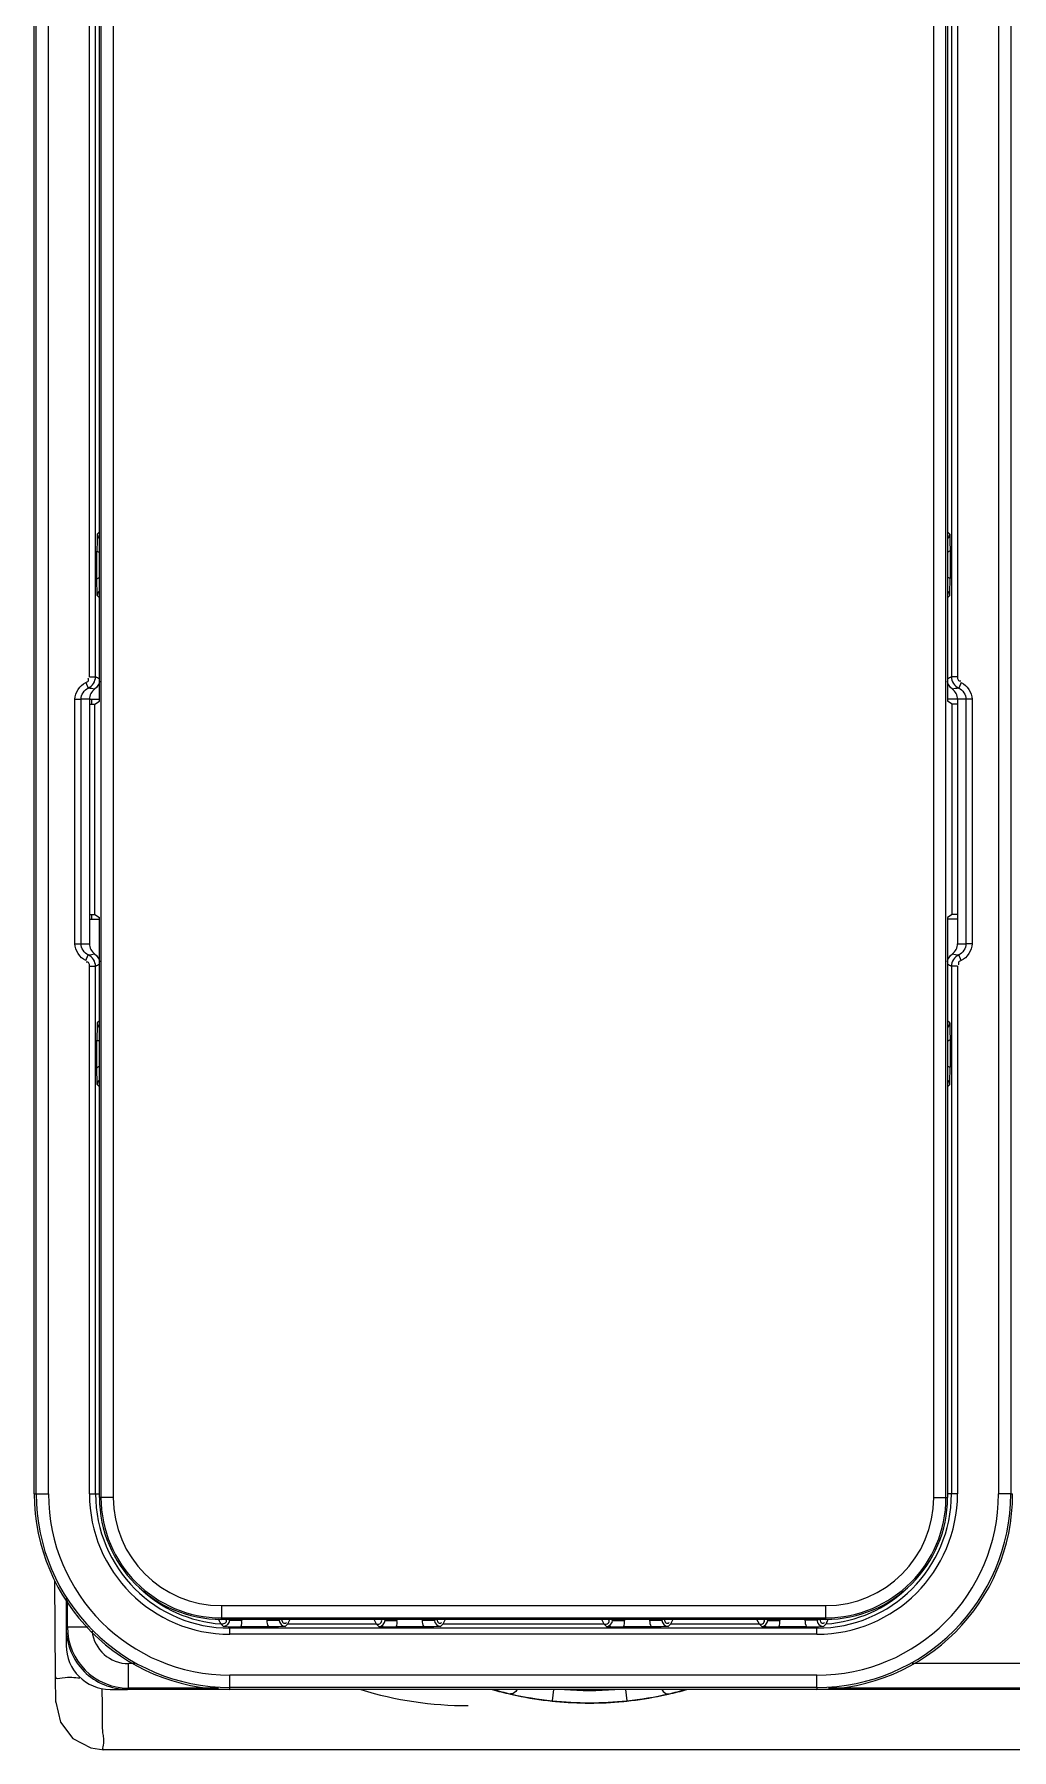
# Model space of a CAD drawing. Header units: millimetres. Extents: x 473 to 3963, y -1329 to 3488.
# Drawn here: x 1835.8 to 1875.8, y -99.5 to -29.3 of the extents above; entities that cross this region are included whole.
import ezdxf

# ---------------------------------------------------------------- set-up
doc = ezdxf.new("R2010")
doc.units = ezdxf.units.MM
doc.header["$LTSCALE"] = 392.37
doc.layers.get('0').update_dxf_attribs({"linetype": 'CONTINUOUS'})

msp = doc.modelspace()

# ---------------------------------------------------------------- linework, layer by layer
at = {"linetype": 'Continuous'}
for p, q in [((1838.511, -56.571), (1838.511, 49.153)), ((1838.512, -56.571), (1838.512, 49.153)), ((1838.574, 49.153), (1838.574, -89.147)), ((1839.074, 49.153), (1839.074, -89.147)), ((1872.622, -89.147), (1872.622, 49.153)), ((1873.122, -89.147), (1873.122, 49.153)), ((1873.185, 49.153), (1873.185, -56.571)), ((1873.185, 49.153), (1873.185, -56.571)), ((1835.848, -88.997), (1835.848, 49.003)), ((1835.928, -88.997), (1835.928, 49.003)), ((1836.427, -88.997), (1836.427, 49.003)), ((1838.103, -55.583), (1838.103, 49.003)), ((1838.352, -55.583), (1838.352, 49.003)), ((1873.344, 49.003), (1873.344, -55.583)), ((1873.594, 49.003), (1873.594, -55.583)), ((1875.269, 49.003), (1875.269, -88.997)), ((1875.768, 49.003), (1875.768, -88.997)), ((1838.511, -49.645), (1838.418, -49.739)), ((1873.279, -49.739), (1873.185, -49.645)), ((1838.409, -51.552), (1838.409, -50.443)), ((1873.287, -50.443), (1873.287, -51.552)), ((1838.418, -52.256), (1838.511, -52.35)), ((1873.185, -52.35), (1873.279, -52.256)), ((1837.954, -55.812), (1838.055, -56.04)), ((1838.103, -55.583), (1838.352, -55.583)), ((1873.594, -55.583), (1873.344, -55.583)), ((1873.743, -55.812), (1873.641, -56.04)), ((1837.508, -56.497), (1837.757, -56.497)), ((1837.508, -66.497), (1837.508, -56.497)), ((1837.757, -66.497), (1837.757, -56.497)), ((1838.098, -56.497), (1837.757, -56.497)), ((1838.098, -56.497), (1838.098, -56.699)), ((1838.098, -56.497), (1838.511, -56.497)), ((1838.098, -56.699), (1838.319, -56.699)), ((1838.098, -56.699), (1838.098, -65.295)), ((1838.201, -56.699), (1838.201, -56.497)), ((1838.319, -56.699), (1838.512, -56.571)), ((1838.319, -65.295), (1838.319, -56.699)), ((1873.598, -56.497), (1873.185, -56.497)), ((1873.378, -56.699), (1873.185, -56.571)), ((1873.598, -56.699), (1873.378, -56.699)), ((1873.378, -65.295), (1873.378, -56.699)), ((1873.598, -56.497), (1873.598, -56.699)), ((1873.939, -56.497), (1873.598, -56.497)), ((1873.598, -56.699), (1873.598, -65.295)), ((1874.189, -56.497), (1873.939, -56.497)), ((1873.939, -56.497), (1873.939, -66.497)), ((1874.189, -56.497), (1874.189, -66.497)), ((1838.098, -65.295), (1838.319, -65.295)), ((1838.098, -65.295), (1838.098, -65.497)), ((1838.098, -65.497), (1838.511, -65.497)), ((1838.098, -65.497), (1838.098, -66.497)), ((1838.201, -65.497), (1838.201, -65.295)), ((1838.319, -65.295), (1838.512, -65.424)), ((1838.511, -89.147), (1838.511, -65.424)), ((1838.512, -89.147), (1838.512, -65.424)), ((1873.378, -65.295), (1873.185, -65.424)), ((1873.185, -65.424), (1873.185, -89.147)), ((1873.185, -65.424), (1873.185, -89.147)), ((1873.598, -65.497), (1873.185, -65.497)), ((1873.598, -65.295), (1873.378, -65.295)), ((1873.598, -65.295), (1873.598, -65.497)), ((1873.598, -65.497), (1873.598, -66.497)), ((1837.508, -66.497), (1837.757, -66.497)), ((1837.757, -66.497), (1838.098, -66.497)), ((1873.598, -66.497), (1873.939, -66.497)), ((1874.189, -66.497), (1873.939, -66.497)), ((1837.954, -67.183), (1838.055, -66.954)), ((1873.743, -67.183), (1873.641, -66.954)), ((1838.103, -67.412), (1838.352, -67.412)), ((1838.103, -88.997), (1838.103, -67.412)), ((1838.352, -88.997), (1838.352, -67.412)), ((1873.344, -67.412), (1873.344, -88.997)), ((1873.594, -67.412), (1873.344, -67.412)), ((1873.594, -67.412), (1873.594, -88.997)), ((1838.511, -69.645), (1838.418, -69.739)), ((1873.279, -69.739), (1873.185, -69.645)), ((1838.409, -71.552), (1838.409, -70.443)), ((1873.287, -70.443), (1873.287, -71.552)), ((1838.418, -72.256), (1838.511, -72.35)), ((1873.185, -72.35), (1873.279, -72.256)), ((1835.848, -88.997), (1835.928, -88.997)), ((1835.928, -88.997), (1836.427, -88.997)), ((1838.103, -88.997), (1838.352, -88.997)), ((1838.352, -88.997), (1838.511, -88.997)), ((1873.344, -88.997), (1873.185, -88.997)), ((1873.594, -88.997), (1873.344, -88.997)), ((1875.768, -88.997), (1875.269, -88.997)), ((1875.768, -88.997), (1875.848, -88.997)), ((1838.511, -89.147), (1838.512, -89.147)), ((1838.574, -89.147), (1838.512, -89.147)), ((1839.074, -89.147), (1838.574, -89.147)), ((1872.622, -89.147), (1873.122, -89.147)), ((1873.122, -89.147), (1873.185, -89.147)), ((1873.185, -89.147), (1873.185, -89.147)), ((1836.72, -96.49), (1836.685, -92.541)), ((1837.152, -93.283), (1837.152, -94.445)), ((1837.152, -93.283), (1837.152, -94.494)), ((1837.201, -94.445), (1837.201, -93.361)), ((1843.498, -93.571), (1868.198, -93.571)), ((1843.498, -93.571), (1843.498, -94.071)), ((1868.198, -93.571), (1868.198, -94.071)), ((1837.148, -94.494), (1837.148, -95.197)), ((1837.152, -94.445), (1837.152, -94.494)), ((1837.201, -94.445), (1837.152, -94.494)), ((1837.152, -94.494), (1837.152, -94.494)), ((1837.201, -94.445), (1838.054, -94.445)), ((1843.498, -94.134), (1843.498, -94.071)), ((1843.498, -94.071), (1868.198, -94.071)), ((1868.198, -94.134), (1843.498, -94.134)), ((1868.198, -94.134), (1843.498, -94.134)), ((1843.498, -94.134), (1843.498, -94.134)), ((1843.804, -94.134), (1843.84, -94.171)), ((1843.84, -94.171), (1843.84, -94.134)), ((1843.84, -94.171), (1844.34, -94.171)), ((1843.848, -94.433), (1843.848, -94.493)), ((1867.848, -94.493), (1843.848, -94.493)), ((1843.848, -94.743), (1843.848, -94.493)), ((1845.403, -94.436), (1844.291, -94.436)), ((1844.34, -94.171), (1844.34, -94.134)), ((1845.357, -94.134), (1845.357, -94.178)), ((1845.857, -94.178), (1845.357, -94.178)), ((1845.857, -94.178), (1845.9, -94.134)), ((1845.857, -94.134), (1845.857, -94.178)), ((1846.107, -94.428), (1846.203, -94.331)), ((1846.301, -94.135), (1846.203, -94.331)), ((1849.843, -94.331), (1846.203, -94.331)), ((1849.843, -94.331), (1849.745, -94.135)), ((1849.843, -94.331), (1849.94, -94.428)), ((1850.146, -94.134), (1850.19, -94.178)), ((1850.19, -94.178), (1850.19, -94.134)), ((1850.19, -94.178), (1850.69, -94.178)), ((1851.753, -94.436), (1850.644, -94.436)), ((1850.69, -94.178), (1850.69, -94.134)), ((1851.707, -94.134), (1851.707, -94.178)), ((1852.207, -94.178), (1851.707, -94.178)), ((1852.207, -94.178), (1852.25, -94.134)), ((1852.207, -94.134), (1852.207, -94.178)), ((1852.457, -94.428), (1852.553, -94.331)), ((1852.651, -94.135), (1852.553, -94.331)), ((1859.143, -94.331), (1852.553, -94.331)), ((1859.143, -94.331), (1859.045, -94.135)), ((1859.143, -94.331), (1859.24, -94.428)), ((1859.446, -94.134), (1859.49, -94.178)), ((1859.49, -94.178), (1859.49, -94.134)), ((1859.49, -94.178), (1859.99, -94.178)), ((1861.053, -94.436), (1859.944, -94.436)), ((1859.99, -94.178), (1859.99, -94.134)), ((1861.007, -94.134), (1861.007, -94.178)), ((1861.507, -94.178), (1861.007, -94.178)), ((1861.507, -94.178), (1861.55, -94.134)), ((1861.507, -94.134), (1861.507, -94.178)), ((1861.757, -94.428), (1861.853, -94.331)), ((1861.951, -94.135), (1861.853, -94.331)), ((1865.493, -94.331), (1861.853, -94.331)), ((1865.493, -94.331), (1865.395, -94.135)), ((1865.493, -94.331), (1865.59, -94.428)), ((1865.796, -94.134), (1865.84, -94.178)), ((1865.84, -94.178), (1865.84, -94.134)), ((1865.84, -94.178), (1866.34, -94.178)), ((1867.405, -94.436), (1866.294, -94.436)), ((1866.34, -94.178), (1866.34, -94.134)), ((1867.357, -94.134), (1867.357, -94.171)), ((1867.857, -94.171), (1867.357, -94.171)), ((1867.848, -94.493), (1867.848, -94.433)), ((1867.848, -94.743), (1867.848, -94.493)), ((1867.857, -94.171), (1867.892, -94.134)), ((1867.857, -94.134), (1867.857, -94.171)), ((1868.198, -94.071), (1868.198, -94.134)), ((1868.198, -94.134), (1868.198, -94.134)), ((1868.24, -94.277), (1868.22, -94.318)), ((1867.848, -94.743), (1843.848, -94.743)), ((1839.962, -95.945), (1839.7, -95.945)), ((1839.7, -96.945), (1839.7, -95.945)), ((1884.206, -95.945), (1871.734, -95.945)), ((1836.729, -97.526), (1836.72, -96.49)), ((1867.848, -96.418), (1843.848, -96.418)), ((1843.848, -96.917), (1843.848, -96.418)), ((1867.848, -96.917), (1867.848, -96.418)), ((1836.729, -97.511), (1836.729, -97.526)), ((1838.948, -96.997), (1839.651, -96.997)), ((1839.7, -96.945), (1839.651, -96.994)), ((1839.651, -96.994), (1839.7, -96.994)), ((1839.651, -96.994), (1843.817, -96.994)), ((1839.651, -96.994), (1839.651, -96.994)), ((1843.38, -96.945), (1839.7, -96.945)), ((1839.7, -96.994), (1843.817, -96.994)), ((1867.848, -96.917), (1843.848, -96.917)), ((1843.848, -96.997), (1843.848, -96.917)), ((1867.848, -96.997), (1843.848, -96.997)), ((1857.073, -96.997), (1857.024, -97.464)), ((1860.024, -96.997), (1860.072, -97.464)), ((1867.848, -96.917), (1867.848, -96.997)), ((1867.879, -96.994), (1884.206, -96.994)), ((1867.88, -96.994), (1884.601, -96.994)), ((1884.206, -96.945), (1868.316, -96.945)), ((1838.685, -99.464), (1838.685, -99.464)), ((1962.148, -99.464), (1838.685, -99.464))]:
    msp.add_line(p, q, dxfattribs=at)
msp.add_lwpolyline([(1836.729, -97.526), (1836.914, -98.339), (1837.422, -99.002), (1838.159, -99.392), (1838.685, -99.464)], dxfattribs=at)
for centre, radius, start, end in [((1865.892, -50.426), 27.482, 178.5682, 180.0359), ((1845.805, -51.569), 27.483, 358.56821, 0.03589), ((1837.946, -56.499), 1.002, 55.66102, 66.08376), ((1873.75, -56.499), 1.002, 113.9235, 124.34736), ((1837.946, -66.496), 1.002, 293.9235, 304.34736), ((1873.75, -66.496), 1.002, 235.66102, 246.08376), ((1865.892, -70.426), 27.483, 178.56821, 180.03589), ((1845.805, -71.569), 27.483, 358.56821, 0.03589), ((1843.848, -88.997), 8, 180, 270), ((1843.848, -88.997), 7.92, 180, 270), ((1843.848, -88.997), 7.421, 180, 270), ((1843.848, -88.997), 5.746, 180, 270), ((1843.848, -88.997), 5.496, 180, 270), ((1867.848, -88.997), 8, 270, 360), ((1867.848, -88.997), 5.496, 270, 360), ((1867.848, -88.997), 7.92, 270, 360), ((1867.848, -88.997), 5.746, 270, 360), ((1867.848, -88.997), 7.421, 270, 360), ((1843.498, -89.147), 4.987, 180, 270), ((1843.498, -89.147), 4.987, 180, 270), ((1843.498, -89.147), 4.924, 180, 270), ((1843.498, -89.147), 4.424, 180, 270), ((1868.198, -89.147), 4.987, 270, 0), ((1868.198, -89.147), 4.987, 270, 360), ((1868.198, -89.147), 4.924, 270, 360), ((1868.198, -89.147), 4.424, 270, 360), ((1843.848, -88.997), 5.334, 225.69986, 265.99776), ((1867.848, -88.997), 5.334, 274.00224, 314.30021), ((1839.651, -94.494), 2.5, 179.99836, 270.00164), ((1839.701, -94.445), 2.5, 180.00626, 269.99374), ((1839.7, -94.445), 1.5, 186.51373, 270.00435), ((1854.244, -83.785), 15.063, 224.36898, 224.91721), ((1843.919, -89.856), 4.578, 265.71451, 269.11027), ((1844.28, -64.353), 30.083, 269.17792, 270.02165), ((1850.626, -66.954), 27.482, 268.56821, 270.03589), ((1859.926, -66.954), 27.482, 268.56821, 270.03589), ((1866.276, -66.954), 27.482, 268.56821, 270.03589), ((1867.417, -64.354), 30.082, 269.97834, 270.82209), ((1867.777, -89.858), 4.576, 270.88894, 274.28628), ((1857.453, -83.785), 15.063, 315.08272, 315.63095), ((1857.795, -89.38), 11.536, 334.87938, 335.72816), ((1838.948, -95.197), 1.8, 180, 270), ((1853.597, -82.579), 15.083, 253.05701, 269.95151), ((1858.593, -82.768), 14.792, 254.20376, 257.19188), ((1858.629, -82.816), 14.741, 254.17459, 257.01311), ((1858.591, -82.779), 14.78, 257.19333, 258.21132), ((1858.472, -83.485), 14.054, 257.02521, 264.08593), ((1858.576, -82.852), 14.706, 258.20772, 263.93326), ((1858.567, -82.92), 14.638, 263.9404, 264.47621), ((1858.548, -82.797), 14.746, 264.06729, 275.93274), ((1858.551, -83.105), 14.452, 264.47018, 269.98943), ((1858.548, -82.797), 14.246, 265.85885, 274.14116), ((1858.546, -83.111), 14.446, 270.00947, 275.44607), ((1858.531, -82.933), 14.624, 275.43902, 276.05964), ((1858.614, -83.422), 14.117, 275.9299, 282.959), ((1858.52, -82.854), 14.704, 276.06693, 281.71335), ((1858.506, -82.781), 14.778, 281.70947, 282.80656), ((1858.467, -82.816), 14.741, 282.98691, 285.82507), ((1858.503, -82.768), 14.792, 282.80809, 285.7917)]:
    msp.add_arc(centre, radius, start, end, dxfattribs=at)
for centre, major_axis, start_param, end_param in [((1838.598, -56.497), (-0.5, 0), -0.957392, 0), ((1873.098, -56.497), (-0.5, 0), 3.141593, 4.098984), ((1838.598, -66.497), (0.5, 0), 3.141593, 4.098984), ((1873.098, -66.497), (0.5, 0), -0.957392, 0)]:
    msp.add_ellipse(centre, major_axis=major_axis, ratio=0.999391, start_param=start_param, end_param=end_param, dxfattribs=at)
for points in [[(1838.418, -49.739), (1838.418, -49.811), (1838.455, -49.889), (1838.512, -49.933)], [(1873.185, -49.934), (1873.241, -49.888), (1873.279, -49.811), (1873.279, -49.739)], [(1838.511, -52.061), (1838.456, -52.107), (1838.418, -52.184), (1838.418, -52.256)], [(1873.279, -52.256), (1873.279, -52.184), (1873.241, -52.106), (1873.185, -52.062)], [(1837.508, -56.497), (1837.508, -56.225), (1837.705, -55.922), (1837.954, -55.812)], [(1837.757, -56.497), (1837.757, -56.316), (1837.889, -56.114), (1838.055, -56.04)], [(1838.055, -56.04), (1838.221, -55.967), (1838.352, -55.765), (1838.352, -55.583)], [(1838.31, -56.089), (1838.226, -56.069), (1838.141, -56.053), (1838.055, -56.04)], [(1838.518, -55.751), (1838.499, -55.882), (1838.418, -56.013), (1838.31, -56.089)], [(1873.386, -56.089), (1873.278, -56.013), (1873.198, -55.882), (1873.179, -55.751)], [(1873.344, -55.583), (1873.344, -55.765), (1873.475, -55.967), (1873.641, -56.04)], [(1873.641, -56.04), (1873.556, -56.053), (1873.47, -56.069), (1873.386, -56.089)], [(1873.641, -56.04), (1873.808, -56.114), (1873.939, -56.316), (1873.939, -56.497)], [(1873.743, -55.812), (1873.992, -55.922), (1874.189, -56.225), (1874.189, -56.497)], [(1837.954, -67.183), (1837.705, -67.073), (1837.508, -66.77), (1837.508, -66.497)], [(1838.055, -66.954), (1837.889, -66.881), (1837.757, -66.679), (1837.757, -66.497)], [(1873.939, -66.497), (1873.939, -66.679), (1873.808, -66.881), (1873.641, -66.954)], [(1874.189, -66.497), (1874.189, -66.77), (1873.992, -67.073), (1873.743, -67.183)], [(1838.055, -66.954), (1838.141, -66.942), (1838.226, -66.926), (1838.31, -66.906)], [(1838.352, -67.412), (1838.352, -67.23), (1838.221, -67.028), (1838.055, -66.954)], [(1838.31, -66.906), (1838.418, -66.982), (1838.499, -67.113), (1838.518, -67.244)], [(1873.179, -67.244), (1873.198, -67.113), (1873.278, -66.982), (1873.386, -66.906)], [(1873.641, -66.954), (1873.475, -67.028), (1873.344, -67.23), (1873.344, -67.412)], [(1873.386, -66.906), (1873.47, -66.926), (1873.556, -66.942), (1873.641, -66.954)], [(1838.418, -69.739), (1838.418, -69.811), (1838.455, -69.889), (1838.512, -69.933)], [(1873.185, -69.934), (1873.241, -69.888), (1873.279, -69.811), (1873.279, -69.739)], [(1838.511, -72.061), (1838.456, -72.107), (1838.418, -72.184), (1838.418, -72.256)], [(1873.279, -72.256), (1873.279, -72.184), (1873.241, -72.106), (1873.185, -72.062)], [(1843.476, -94.318), (1843.53, -94.322), (1843.586, -94.312), (1843.635, -94.288)], [(1843.577, -94.421), (1843.698, -94.427), (1843.84, -94.292), (1843.84, -94.171)], [(1844.291, -94.436), (1844.322, -94.356), (1844.35, -94.26), (1844.319, -94.179)], [(1845.357, -94.178), (1845.357, -94.262), (1845.363, -94.359), (1845.417, -94.424)], [(1845.857, -94.178), (1845.857, -94.296), (1845.989, -94.428), (1846.107, -94.428)], [(1849.94, -94.428), (1850.057, -94.428), (1850.19, -94.296), (1850.19, -94.178)], [(1850.644, -94.436), (1850.673, -94.357), (1850.7, -94.264), (1850.67, -94.185)], [(1851.707, -94.178), (1851.707, -94.262), (1851.713, -94.359), (1851.767, -94.424)], [(1852.207, -94.178), (1852.207, -94.296), (1852.339, -94.428), (1852.457, -94.428)], [(1859.24, -94.428), (1859.357, -94.428), (1859.49, -94.296), (1859.49, -94.178)], [(1859.944, -94.436), (1859.973, -94.357), (1860, -94.264), (1859.97, -94.185)], [(1861.007, -94.178), (1861.007, -94.262), (1861.013, -94.359), (1861.067, -94.424)], [(1861.507, -94.178), (1861.507, -94.296), (1861.639, -94.428), (1861.757, -94.428)], [(1865.59, -94.428), (1865.707, -94.428), (1865.84, -94.296), (1865.84, -94.178)], [(1866.294, -94.436), (1866.323, -94.357), (1866.35, -94.264), (1866.32, -94.185)], [(1867.357, -94.171), (1867.357, -94.258), (1867.364, -94.358), (1867.42, -94.424)], [(1867.886, -94.29), (1867.928, -94.368), (1868.03, -94.425), (1868.119, -94.421)], [(1867.961, -94.136), (1867.974, -94.196), (1868.005, -94.274), (1868.065, -94.289)]]:
    msp.add_open_spline(points, degree=3, dxfattribs=at)
for points, knots in [([(1873.279, -49.739), (1873.28, -49.783), (1873.285, -50.018), (1873.287, -50.253), (1873.287, -50.443)], [0, 0, 0, 0, 0.190122, 1, 1, 1, 1]), ([(1838.409, -50.443), (1838.426, -50.449), (1838.459, -50.461), (1838.493, -50.471), (1838.511, -50.475)], [0, 0, 0, 0, 0.499624, 1, 1, 1, 1]), ([(1873.186, -50.474), (1873.202, -50.47), (1873.233, -50.458), (1873.262, -50.439), (1873.275, -50.428)], [0, 0, 0, 0, 0.491356, 1, 1, 1, 1]), ([(1838.418, -52.256), (1838.417, -52.211), (1838.411, -51.977), (1838.409, -51.742), (1838.409, -51.552)], [0, 0, 0, 0, 0.190128, 1, 1, 1, 1]), ([(1838.511, -51.521), (1838.495, -51.525), (1838.463, -51.537), (1838.435, -51.556), (1838.421, -51.567)], [0, 0, 0, 0, 0.491356, 1, 1, 1, 1]), ([(1873.287, -51.552), (1873.27, -51.546), (1873.237, -51.534), (1873.203, -51.524), (1873.186, -51.52)], [0, 0, 0, 0, 0.499624, 1, 1, 1, 1]), ([(1837.954, -55.812), (1837.991, -55.795), (1838.079, -55.766), (1838.073, -55.659), (1838.048, -55.63)], [0, 0, 0, 0, 0.516604, 1, 1, 1, 1]), ([(1873.594, -55.583), (1873.594, -55.625), (1873.587, -55.717), (1873.687, -55.758), (1873.724, -55.747)], [0, 0, 0, 0, 0.517908, 1, 1, 1, 1]), ([(1838.103, -67.412), (1838.103, -67.37), (1838.11, -67.278), (1838.009, -67.237), (1837.972, -67.247)], [0, 0, 0, 0, 0.517908, 1, 1, 1, 1]), ([(1873.743, -67.183), (1873.705, -67.2), (1873.618, -67.229), (1873.624, -67.336), (1873.649, -67.365)], [0, 0, 0, 0, 0.516604, 1, 1, 1, 1]), ([(1873.279, -69.739), (1873.28, -69.783), (1873.285, -70.018), (1873.287, -70.253), (1873.287, -70.443)], [0, 0, 0, 0, 0.190122, 1, 1, 1, 1]), ([(1838.409, -70.443), (1838.426, -70.449), (1838.459, -70.461), (1838.493, -70.471), (1838.511, -70.475)], [0, 0, 0, 0, 0.499624, 1, 1, 1, 1]), ([(1873.186, -70.474), (1873.202, -70.47), (1873.233, -70.458), (1873.262, -70.439), (1873.275, -70.428)], [0, 0, 0, 0, 0.491356, 1, 1, 1, 1]), ([(1838.418, -72.256), (1838.417, -72.211), (1838.411, -71.977), (1838.409, -71.742), (1838.409, -71.552)], [0, 0, 0, 0, 0.190122, 1, 1, 1, 1]), ([(1838.511, -71.521), (1838.495, -71.525), (1838.463, -71.537), (1838.435, -71.556), (1838.421, -71.567)], [0, 0, 0, 0, 0.491356, 1, 1, 1, 1]), ([(1873.287, -71.552), (1873.27, -71.546), (1873.237, -71.534), (1873.203, -71.524), (1873.186, -71.52)], [0, 0, 0, 0, 0.499624, 1, 1, 1, 1]), ([(1843.476, -94.318), (1843.473, -94.313), (1843.442, -94.248), (1843.412, -94.182), (1843.385, -94.122)], [0, 0, 0, 0, 0.079237, 1, 1, 1, 1]), ([(1843.635, -94.288), (1843.655, -94.279), (1843.692, -94.256), (1843.708, -94.213), (1843.707, -94.193)], [0, 0, 0, 0, 0.52984, 1, 1, 1, 1]), ([(1843.707, -94.193), (1843.706, -94.186), (1843.703, -94.172), (1843.697, -94.158), (1843.693, -94.151)], [0, 0, 0, 0, 0.465625, 1, 1, 1, 1]), ([(1846.107, -94.428), (1846.062, -94.429), (1845.828, -94.434), (1845.593, -94.436), (1845.403, -94.436)], [0, 0, 0, 0, 0.190121, 1, 1, 1, 1]), ([(1845.958, -94.136), (1845.967, -94.185), (1845.988, -94.299), (1846.118, -94.294), (1846.152, -94.267)], [0, 0, 0, 0, 0.530987, 1, 1, 1, 1]), ([(1849.843, -94.331), (1849.9, -94.331), (1850.013, -94.326), (1850.067, -94.194), (1850.044, -94.154)], [0, 0, 0, 0, 0.550491, 1, 1, 1, 1]), ([(1852.457, -94.428), (1852.412, -94.429), (1852.178, -94.434), (1851.943, -94.436), (1851.753, -94.436)], [0, 0, 0, 0, 0.190121, 1, 1, 1, 1]), ([(1852.308, -94.136), (1852.317, -94.185), (1852.338, -94.299), (1852.468, -94.294), (1852.502, -94.267)], [0, 0, 0, 0, 0.530987, 1, 1, 1, 1]), ([(1859.143, -94.331), (1859.2, -94.331), (1859.313, -94.326), (1859.367, -94.194), (1859.344, -94.154)], [0, 0, 0, 0, 0.550491, 1, 1, 1, 1]), ([(1861.757, -94.428), (1861.712, -94.429), (1861.478, -94.434), (1861.243, -94.436), (1861.053, -94.436)], [0, 0, 0, 0, 0.190121, 1, 1, 1, 1]), ([(1861.608, -94.136), (1861.617, -94.185), (1861.638, -94.299), (1861.768, -94.294), (1861.802, -94.267)], [0, 0, 0, 0, 0.530987, 1, 1, 1, 1]), ([(1865.493, -94.331), (1865.55, -94.331), (1865.663, -94.326), (1865.717, -94.194), (1865.694, -94.154)], [0, 0, 0, 0, 0.550491, 1, 1, 1, 1]), ([(1867.857, -94.171), (1867.857, -94.192), (1867.862, -94.233), (1867.877, -94.271), (1867.886, -94.29)], [0, 0, 0, 0, 0.496962, 1, 1, 1, 1]), ([(1868.065, -94.289), (1868.079, -94.293), (1868.117, -94.289), (1868.147, -94.268), (1868.162, -94.254)], [0, 0, 0, 0, 0.424281, 1, 1, 1, 1]), ([(1836.72, -96.49), (1836.721, -96.58), (1837.258, -96.442), (1837.473, -96.525), (1837.715, -96.52)], [0, 0, 0, 0, 0.270779, 1, 1, 1, 1]), ([(1838.685, -99.464), (1838.625, -99.463), (1838.735, -99.092), (1838.612, -98.724), (1838.654, -97.897), (1838.627, -97.329), (1838.621, -97.005)], [0, 0, 0, 0, 0.073162, 0.283092, 0.604839, 1, 1, 1, 1]), ([(1855.597, -97.003), (1855.578, -97.033), (1855.513, -97.123), (1855.393, -97.196), (1855.317, -97.18)], [0, 0, 0, 0, 0.312002, 1, 1, 1, 1]), ([(1861.5, -97.003), (1861.518, -97.033), (1861.583, -97.123), (1861.703, -97.196), (1861.78, -97.18)], [0, 0, 0, 0, 0.312001, 1, 1, 1, 1])]:
    msp.add_open_spline(points, degree=3, knots=knots, dxfattribs=at)

doc.saveas('drawing.dxf')
